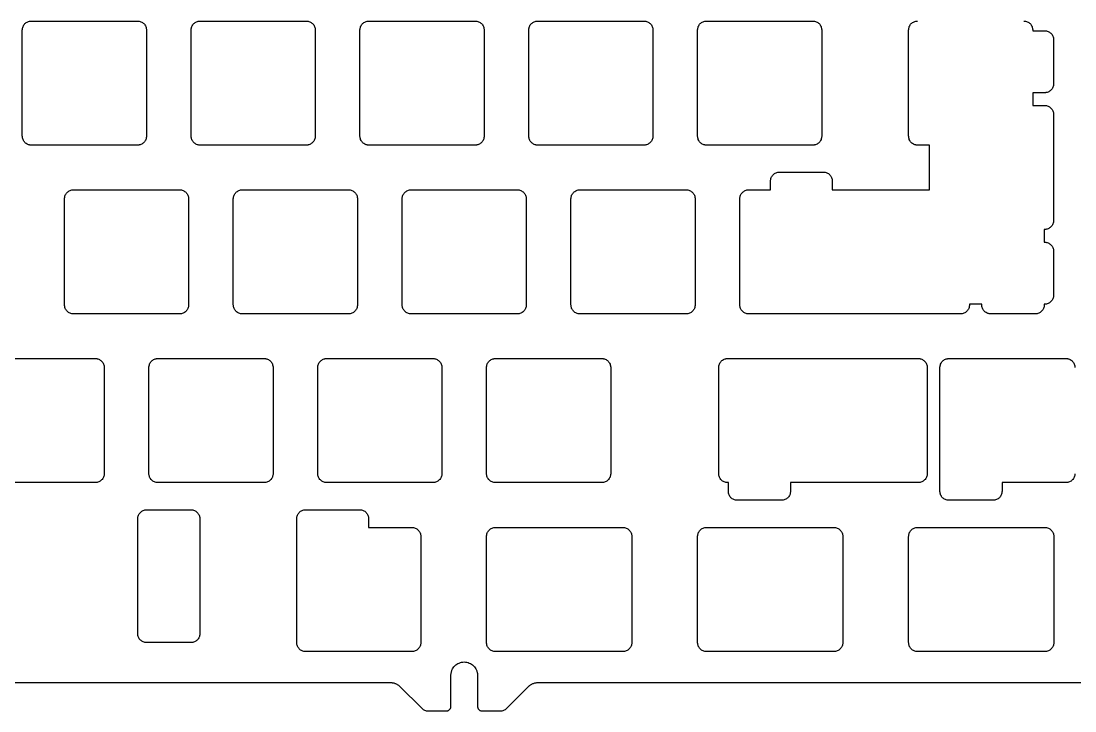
# Model space of a CAD drawing. Header units: millimetres. Extents: x 71 to 420, y 37 to 165.
# Drawn here: x 236 to 355, y 36.9 to 114.8 of the extents above; entities that cross this region are included whole.
import ezdxf

# ---------------------------------------------------------------- set-up
doc = ezdxf.new("R2010")
doc.units = ezdxf.units.MM

msp = doc.modelspace()

# ---------------------------------------------------------------- linework, layer by layer
at = {"color": 7, "linetype": 'Continuous', "lineweight": 25}
for p, q in [((237.18, 114.8), (249.18, 114.8)), ((256.23, 114.8), (268.23, 114.8)), ((275.28, 114.8), (287.28, 114.8)), ((294.33, 114.8), (306.33, 114.8)), ((313.38, 114.8), (325.38, 114.8)), ((236.18, 101.8), (236.18, 113.8)), ((250.18, 113.8), (250.18, 101.8)), ((255.23, 101.8), (255.23, 113.8)), ((269.23, 113.8), (269.23, 101.8)), ((274.28, 101.8), (274.28, 113.8)), ((288.28, 113.8), (288.28, 101.8)), ((293.33, 101.8), (293.33, 113.8)), ((307.33, 113.8), (307.33, 101.8)), ((312.38, 101.8), (312.38, 113.8)), ((326.38, 113.8), (326.38, 101.8)), ((336.19, 101.8), (336.19, 113.8)), ((350.19, 113.8), (350.19, 113.71)), ((350.19, 113.71), (351.54, 113.71)), ((352.54, 112.71), (352.54, 107.71)), ((350.19, 106.71), (350.19, 105.27)), ((351.54, 106.71), (350.19, 106.71)), ((350.19, 105.27), (351.54, 105.27)), ((352.54, 104.27), (352.54, 92.27)), ((249.18, 100.8), (237.18, 100.8)), ((268.23, 100.8), (256.23, 100.8)), ((287.28, 100.8), (275.28, 100.8)), ((306.33, 100.8), (294.33, 100.8)), ((325.38, 100.8), (313.38, 100.8)), ((338.54, 100.8), (337.19, 100.8)), ((338.54, 95.75), (338.54, 100.8)), ((321.61, 97.75), (324.11, 97.75)), ((324.11, 97.75), (326.58, 97.75)), ((320.61, 95.75), (320.61, 96.75)), ((327.58, 96.75), (327.58, 95.75)), ((241.94, 95.75), (253.94, 95.75)), ((260.99, 95.75), (272.99, 95.75)), ((280.04, 95.75), (292.04, 95.75)), ((299.09, 95.75), (311.09, 95.75)), ((318.14, 95.75), (320.61, 95.75)), ((327.58, 95.75), (338.54, 95.75)), ((240.94, 82.75), (240.94, 94.75)), ((254.94, 94.75), (254.94, 82.75)), ((259.99, 82.75), (259.99, 94.75)), ((273.99, 94.75), (273.99, 82.75)), ((279.04, 82.75), (279.04, 94.75)), ((293.04, 94.75), (293.04, 82.75)), ((298.09, 82.75), (298.09, 94.75)), ((312.09, 94.75), (312.09, 82.75)), ((317.14, 82.75), (317.14, 94.75)), ((351.49, 91.27), (351.49, 89.83)), ((351.54, 91.27), (351.49, 91.27)), ((351.49, 89.83), (351.54, 89.83)), ((352.54, 88.84), (352.54, 83.83)), ((343.05, 82.83), (343.05, 82.75)), ((344.45, 82.83), (343.05, 82.83)), ((344.45, 82.75), (344.45, 82.83)), ((351.49, 82.83), (351.49, 82.75)), ((351.54, 82.83), (351.49, 82.83)), ((253.94, 81.75), (241.94, 81.75)), ((272.99, 81.75), (260.99, 81.75)), ((292.04, 81.75), (280.04, 81.75)), ((311.09, 81.75), (299.09, 81.75)), ((342.05, 81.75), (318.14, 81.75)), ((350.49, 81.75), (345.41, 81.75)), ((232.42, 76.7), (244.42, 76.7)), ((251.47, 76.7), (263.47, 76.7)), ((270.52, 76.7), (282.52, 76.7)), ((289.57, 76.7), (301.57, 76.7)), ((315.76, 76.7), (337.29, 76.7)), ((340.72, 76.7), (341.95, 76.7)), ((341.96, 76.7), (353.96, 76.7)), ((245.42, 75.7), (245.42, 63.7)), ((250.47, 63.7), (250.47, 75.7)), ((264.47, 75.7), (264.47, 63.7)), ((269.52, 63.7), (269.52, 75.7)), ((283.52, 75.7), (283.52, 63.7)), ((288.57, 63.7), (288.57, 75.7)), ((302.57, 75.7), (302.57, 63.7)), ((314.76, 63.7), (314.76, 75.7)), ((338.29, 75.7), (338.29, 63.7)), ((339.73, 62.7), (339.73, 75.7)), ((244.42, 62.7), (232.42, 62.7)), ((263.47, 62.7), (251.47, 62.7)), ((282.52, 62.7), (270.52, 62.7)), ((301.57, 62.7), (289.57, 62.7)), ((315.85, 62.7), (315.76, 62.7)), ((315.85, 61.7), (315.85, 62.7)), ((322.85, 62.7), (322.85, 61.7)), ((337.29, 62.7), (322.85, 62.7)), ((339.73, 61.7), (339.73, 62.69)), ((346.73, 62.7), (346.73, 61.7)), ((353.96, 62.7), (346.73, 62.7)), ((321.85, 60.7), (316.85, 60.7)), ((345.73, 60.7), (340.73, 60.7)), ((250.21, 59.63), (255.21, 59.63)), ((268.14, 59.63), (274.26, 59.63)), ((249.21, 45.63), (249.21, 58.63)), ((256.21, 58.63), (256.21, 45.63)), ((267.14, 44.63), (267.14, 58.63)), ((275.26, 58.63), (275.26, 57.63)), ((275.26, 57.63), (280.14, 57.63)), ((289.57, 57.63), (303.95, 57.63)), ((313.38, 57.63), (327.76, 57.63)), ((337.19, 57.63), (351.58, 57.63)), ((281.14, 56.63), (281.14, 44.63)), ((288.57, 44.63), (288.57, 56.63)), ((304.95, 56.63), (304.95, 44.63)), ((312.38, 44.63), (312.38, 56.63)), ((328.76, 56.63), (328.76, 44.63)), ((336.19, 44.63), (336.19, 56.63)), ((352.58, 56.63), (352.58, 44.63)), ((255.21, 44.63), (250.21, 44.63)), ((280.14, 43.63), (268.14, 43.63)), ((303.95, 43.63), (289.57, 43.63)), ((327.76, 43.63), (313.38, 43.63)), ((351.58, 43.63), (337.19, 43.63)), ((284.54, 37.42), (284.54, 40.95)), ((287.54, 40.95), (287.54, 37.42)), ((127.68, 40.12), (277.72, 40.12)), ((278.78, 39.68), (281.25, 37.22)), ((290.84, 37.22), (293.31, 39.68)), ((294.37, 40.12), (372.97, 40.12)), ((281.96, 36.92), (284.04, 36.92)), ((288.04, 36.92), (290.13, 36.92))]:
    msp.add_line(p, q, dxfattribs=at)
for points, knots in [([(236.18, 113.8), (236.18, 113.83), (236.19, 113.9), (236.21, 114.03), (236.25, 114.18), (236.35, 114.36), (236.47, 114.51), (236.62, 114.63), (236.8, 114.73), (236.95, 114.78), (237.08, 114.8), (237.15, 114.8), (237.18, 114.8)], [0, 0, 0, 0, 0.062557, 0.125114, 0.250076, 0.375038, 0.5, 0.624962, 0.749924, 0.874886, 0.937443, 1, 1, 1, 1]), ([(249.18, 114.8), (249.22, 114.8), (249.28, 114.8), (249.41, 114.78), (249.57, 114.73), (249.74, 114.63), (249.89, 114.51), (250.02, 114.36), (250.11, 114.18), (250.16, 114.03), (250.18, 113.9), (250.18, 113.83), (250.18, 113.8)], [0, 0, 0, 0, 0.062557, 0.125114, 0.250076, 0.375038, 0.5, 0.624962, 0.749924, 0.874886, 0.937443, 1, 1, 1, 1]), ([(255.23, 113.8), (255.23, 113.83), (255.24, 113.9), (255.26, 114.03), (255.3, 114.18), (255.4, 114.36), (255.52, 114.51), (255.67, 114.63), (255.85, 114.73), (256, 114.78), (256.13, 114.8), (256.2, 114.8), (256.23, 114.8)], [0, 0, 0, 0, 0.062557, 0.125114, 0.250076, 0.375038, 0.5, 0.624962, 0.749924, 0.874886, 0.937443, 1, 1, 1, 1]), ([(268.23, 114.8), (268.27, 114.8), (268.33, 114.8), (268.46, 114.78), (268.62, 114.73), (268.79, 114.63), (268.94, 114.51), (269.07, 114.36), (269.16, 114.18), (269.21, 114.03), (269.23, 113.9), (269.23, 113.83), (269.23, 113.8)], [0, 0, 0, 0, 0.062557, 0.125114, 0.250076, 0.375038, 0.5, 0.624962, 0.749924, 0.874886, 0.937443, 1, 1, 1, 1]), ([(274.28, 113.8), (274.28, 113.83), (274.29, 113.9), (274.31, 114.03), (274.35, 114.18), (274.45, 114.36), (274.57, 114.51), (274.72, 114.63), (274.9, 114.73), (275.05, 114.78), (275.18, 114.8), (275.25, 114.8), (275.28, 114.8)], [0, 0, 0, 0, 0.062557, 0.125114, 0.250076, 0.375038, 0.5, 0.624962, 0.749924, 0.874886, 0.937443, 1, 1, 1, 1]), ([(287.28, 114.8), (287.32, 114.8), (287.38, 114.8), (287.51, 114.78), (287.67, 114.73), (287.84, 114.63), (287.99, 114.51), (288.12, 114.36), (288.21, 114.18), (288.26, 114.03), (288.28, 113.9), (288.28, 113.83), (288.28, 113.8)], [0, 0, 0, 0, 0.062557, 0.125114, 0.250076, 0.375038, 0.5, 0.624962, 0.749924, 0.874886, 0.937443, 1, 1, 1, 1]), ([(293.33, 113.8), (293.33, 113.83), (293.34, 113.9), (293.36, 114.03), (293.4, 114.18), (293.5, 114.36), (293.62, 114.51), (293.77, 114.63), (293.95, 114.73), (294.1, 114.78), (294.23, 114.8), (294.3, 114.8), (294.33, 114.8)], [0, 0, 0, 0, 0.062557, 0.125114, 0.250076, 0.375038, 0.5, 0.624962, 0.749924, 0.874886, 0.937443, 1, 1, 1, 1]), ([(306.33, 114.8), (306.37, 114.8), (306.43, 114.8), (306.56, 114.78), (306.72, 114.73), (306.89, 114.63), (307.04, 114.51), (307.17, 114.36), (307.26, 114.18), (307.31, 114.03), (307.33, 113.9), (307.33, 113.83), (307.33, 113.8)], [0, 0, 0, 0, 0.0625567, 0.1251135, 0.2500756, 0.3750377, 0.5, 0.6249621, 0.7499243, 0.8748864, 0.9374432, 1, 1, 1, 1]), ([(312.38, 113.8), (312.38, 113.83), (312.39, 113.9), (312.41, 114.03), (312.45, 114.18), (312.55, 114.36), (312.67, 114.51), (312.82, 114.63), (313, 114.73), (313.15, 114.78), (313.28, 114.8), (313.35, 114.8), (313.38, 114.8)], [0, 0, 0, 0, 0.062557, 0.125114, 0.250076, 0.375038, 0.5, 0.624962, 0.749924, 0.874886, 0.937443, 1, 1, 1, 1]), ([(325.38, 114.8), (325.42, 114.8), (325.48, 114.8), (325.61, 114.78), (325.77, 114.73), (325.94, 114.63), (326.09, 114.51), (326.22, 114.36), (326.31, 114.18), (326.36, 114.03), (326.38, 113.9), (326.38, 113.83), (326.38, 113.8)], [0, 0, 0, 0, 0.062557, 0.125114, 0.250076, 0.375038, 0.5, 0.624962, 0.749924, 0.874886, 0.937443, 1, 1, 1, 1]), ([(336.19, 113.8), (336.2, 113.83), (336.2, 113.9), (336.22, 114.03), (336.26, 114.18), (336.36, 114.36), (336.48, 114.51), (336.64, 114.63), (336.81, 114.73), (336.97, 114.78), (337.1, 114.8), (337.16, 114.8), (337.19, 114.8)], [0, 0, 0, 0, 0.062557, 0.125114, 0.250076, 0.375038, 0.5, 0.624962, 0.749924, 0.874886, 0.937443, 1, 1, 1, 1]), ([(349.19, 114.8), (349.23, 114.8), (349.29, 114.8), (349.42, 114.78), (349.58, 114.73), (349.75, 114.63), (349.91, 114.51), (350.03, 114.36), (350.12, 114.18), (350.17, 114.03), (350.19, 113.9), (350.19, 113.83), (350.19, 113.8)], [0, 0, 0, 0, 0.062557, 0.125114, 0.250076, 0.375038, 0.5, 0.624962, 0.749924, 0.874886, 0.937443, 1, 1, 1, 1]), ([(351.54, 113.71), (351.58, 113.71), (351.64, 113.71), (351.77, 113.69), (351.93, 113.64), (352.1, 113.55), (352.26, 113.42), (352.38, 113.27), (352.47, 113.1), (352.52, 112.94), (352.54, 112.81), (352.54, 112.74), (352.54, 112.71)], [0, 0, 0, 0, 0.062557, 0.125114, 0.250076, 0.375038, 0.5, 0.624962, 0.749924, 0.874886, 0.937443, 1, 1, 1, 1]), ([(352.54, 107.71), (352.54, 107.67), (352.54, 107.61), (352.52, 107.48), (352.47, 107.32), (352.38, 107.15), (352.25, 107), (352.1, 106.87), (351.93, 106.78), (351.77, 106.73), (351.64, 106.71), (351.58, 106.71), (351.54, 106.71)], [0, 0, 0, 0, 0.0625564, 0.1251128, 0.2500752, 0.3750376, 0.5, 0.6249624, 0.7499249, 0.8748872, 0.9374436, 1, 1, 1, 1]), ([(351.54, 105.27), (351.58, 105.27), (351.64, 105.27), (351.77, 105.25), (351.93, 105.2), (352.1, 105.11), (352.26, 104.98), (352.38, 104.83), (352.47, 104.66), (352.52, 104.5), (352.54, 104.37), (352.54, 104.31), (352.54, 104.27)], [0, 0, 0, 0, 0.062557, 0.125114, 0.250076, 0.375038, 0.5, 0.624962, 0.749924, 0.874886, 0.937443, 1, 1, 1, 1]), ([(237.18, 100.8), (237.15, 100.8), (237.08, 100.8), (236.95, 100.82), (236.8, 100.87), (236.62, 100.96), (236.47, 101.09), (236.35, 101.24), (236.25, 101.41), (236.21, 101.57), (236.19, 101.7), (236.18, 101.77), (236.18, 101.8)], [0, 0, 0, 0, 0.062557, 0.125114, 0.250076, 0.375038, 0.5, 0.624962, 0.749924, 0.874886, 0.937443, 1, 1, 1, 1]), ([(250.18, 101.8), (250.18, 101.77), (250.18, 101.7), (250.16, 101.57), (250.11, 101.41), (250.02, 101.24), (249.89, 101.09), (249.74, 100.96), (249.57, 100.87), (249.41, 100.82), (249.28, 100.8), (249.22, 100.8), (249.18, 100.8)], [0, 0, 0, 0, 0.0625568, 0.1251136, 0.2500756, 0.3750378, 0.5, 0.6249621, 0.7499242, 0.8748865, 0.9374432, 1, 1, 1, 1]), ([(256.23, 100.8), (256.2, 100.8), (256.13, 100.8), (256, 100.82), (255.85, 100.87), (255.67, 100.96), (255.52, 101.09), (255.4, 101.24), (255.3, 101.41), (255.26, 101.57), (255.24, 101.7), (255.23, 101.77), (255.23, 101.8)], [0, 0, 0, 0, 0.062557, 0.125114, 0.250076, 0.375038, 0.5, 0.624962, 0.749924, 0.874886, 0.937443, 1, 1, 1, 1]), ([(269.23, 101.8), (269.23, 101.77), (269.23, 101.7), (269.21, 101.57), (269.16, 101.41), (269.07, 101.24), (268.94, 101.09), (268.79, 100.96), (268.62, 100.87), (268.46, 100.82), (268.33, 100.8), (268.27, 100.8), (268.23, 100.8)], [0, 0, 0, 0, 0.062557, 0.125114, 0.250076, 0.375038, 0.5, 0.624962, 0.749924, 0.874886, 0.937443, 1, 1, 1, 1]), ([(275.28, 100.8), (275.25, 100.8), (275.18, 100.8), (275.05, 100.82), (274.9, 100.87), (274.72, 100.96), (274.57, 101.09), (274.45, 101.24), (274.35, 101.41), (274.31, 101.57), (274.29, 101.7), (274.28, 101.77), (274.28, 101.8)], [0, 0, 0, 0, 0.062557, 0.125114, 0.250076, 0.375038, 0.5, 0.624962, 0.749924, 0.874886, 0.937443, 1, 1, 1, 1]), ([(288.28, 101.8), (288.28, 101.77), (288.28, 101.7), (288.26, 101.57), (288.21, 101.41), (288.12, 101.24), (287.99, 101.09), (287.84, 100.96), (287.67, 100.87), (287.51, 100.82), (287.38, 100.8), (287.32, 100.8), (287.28, 100.8)], [0, 0, 0, 0, 0.062557, 0.125114, 0.250076, 0.375038, 0.5, 0.624962, 0.749924, 0.874886, 0.937443, 1, 1, 1, 1]), ([(294.33, 100.8), (294.3, 100.8), (294.23, 100.8), (294.1, 100.82), (293.95, 100.87), (293.77, 100.96), (293.62, 101.09), (293.5, 101.24), (293.4, 101.41), (293.36, 101.57), (293.34, 101.7), (293.33, 101.77), (293.33, 101.8)], [0, 0, 0, 0, 0.062557, 0.125114, 0.250076, 0.375038, 0.5, 0.624962, 0.749924, 0.874886, 0.937443, 1, 1, 1, 1]), ([(307.33, 101.8), (307.33, 101.77), (307.33, 101.7), (307.31, 101.57), (307.26, 101.41), (307.17, 101.24), (307.04, 101.09), (306.89, 100.96), (306.72, 100.87), (306.56, 100.82), (306.43, 100.8), (306.37, 100.8), (306.33, 100.8)], [0, 0, 0, 0, 0.062557, 0.125114, 0.250076, 0.375038, 0.5, 0.624962, 0.749924, 0.874886, 0.937443, 1, 1, 1, 1]), ([(313.38, 100.8), (313.35, 100.8), (313.28, 100.8), (313.15, 100.82), (313, 100.87), (312.82, 100.96), (312.67, 101.09), (312.55, 101.24), (312.45, 101.41), (312.41, 101.57), (312.39, 101.7), (312.38, 101.77), (312.38, 101.8)], [0, 0, 0, 0, 0.062557, 0.125114, 0.250076, 0.375038, 0.5, 0.624962, 0.749924, 0.874886, 0.937443, 1, 1, 1, 1]), ([(326.38, 101.8), (326.38, 101.77), (326.38, 101.7), (326.36, 101.57), (326.31, 101.41), (326.22, 101.24), (326.09, 101.09), (325.94, 100.96), (325.77, 100.87), (325.61, 100.82), (325.48, 100.8), (325.42, 100.8), (325.38, 100.8)], [0, 0, 0, 0, 0.062557, 0.125114, 0.250076, 0.375038, 0.5, 0.624962, 0.749924, 0.874886, 0.937443, 1, 1, 1, 1]), ([(337.19, 100.8), (337.16, 100.8), (337.1, 100.8), (336.97, 100.82), (336.81, 100.87), (336.64, 100.96), (336.48, 101.09), (336.36, 101.24), (336.26, 101.41), (336.22, 101.57), (336.2, 101.7), (336.2, 101.77), (336.19, 101.8)], [0, 0, 0, 0, 0.062557, 0.125114, 0.250076, 0.375038, 0.5, 0.624962, 0.749924, 0.874886, 0.937443, 1, 1, 1, 1]), ([(320.61, 96.75), (320.61, 96.78), (320.62, 96.85), (320.64, 96.98), (320.68, 97.13), (320.78, 97.31), (320.9, 97.46), (321.05, 97.58), (321.23, 97.68), (321.39, 97.73), (321.51, 97.75), (321.58, 97.75), (321.61, 97.75)], [0, 0, 0, 0, 0.062557, 0.125114, 0.250076, 0.375038, 0.5, 0.624962, 0.749924, 0.874886, 0.937443, 1, 1, 1, 1]), ([(326.58, 97.75), (326.61, 97.75), (326.68, 97.74), (326.81, 97.72), (326.96, 97.68), (327.14, 97.58), (327.29, 97.46), (327.41, 97.31), (327.51, 97.13), (327.55, 96.97), (327.57, 96.85), (327.58, 96.78), (327.58, 96.75)], [0, 0, 0, 0, 0.062557, 0.125114, 0.250076, 0.375038, 0.5, 0.624962, 0.749924, 0.874886, 0.937443, 1, 1, 1, 1]), ([(240.94, 94.75), (240.95, 94.78), (240.95, 94.85), (240.97, 94.98), (241.01, 95.13), (241.11, 95.31), (241.23, 95.46), (241.39, 95.58), (241.56, 95.68), (241.72, 95.73), (241.85, 95.75), (241.91, 95.75), (241.94, 95.75)], [0, 0, 0, 0, 0.062557, 0.125114, 0.250076, 0.375038, 0.5, 0.624962, 0.749924, 0.874886, 0.937443, 1, 1, 1, 1]), ([(253.94, 95.75), (253.98, 95.75), (254.04, 95.75), (254.17, 95.73), (254.33, 95.68), (254.5, 95.58), (254.66, 95.46), (254.78, 95.31), (254.87, 95.13), (254.92, 94.98), (254.94, 94.85), (254.94, 94.78), (254.94, 94.75)], [0, 0, 0, 0, 0.062557, 0.125114, 0.250076, 0.375038, 0.5, 0.624962, 0.749924, 0.874886, 0.937443, 1, 1, 1, 1]), ([(259.99, 94.75), (260, 94.78), (260, 94.85), (260.02, 94.98), (260.06, 95.13), (260.16, 95.31), (260.28, 95.46), (260.44, 95.58), (260.61, 95.68), (260.77, 95.73), (260.9, 95.75), (260.96, 95.75), (260.99, 95.75)], [0, 0, 0, 0, 0.062557, 0.125114, 0.250076, 0.375038, 0.5, 0.624962, 0.749924, 0.874886, 0.937443, 1, 1, 1, 1]), ([(272.99, 95.75), (273.03, 95.75), (273.09, 95.75), (273.22, 95.73), (273.38, 95.68), (273.55, 95.58), (273.71, 95.46), (273.83, 95.31), (273.92, 95.13), (273.97, 94.98), (273.99, 94.85), (273.99, 94.78), (273.99, 94.75)], [0, 0, 0, 0, 0.0625569, 0.1251137, 0.2500758, 0.3750379, 0.5000001, 0.6249622, 0.7499243, 0.8748864, 0.9374432, 1, 1, 1, 1]), ([(279.04, 94.75), (279.05, 94.78), (279.05, 94.85), (279.07, 94.98), (279.11, 95.13), (279.21, 95.31), (279.33, 95.46), (279.49, 95.58), (279.66, 95.68), (279.82, 95.73), (279.95, 95.75), (280.01, 95.75), (280.04, 95.75)], [0, 0, 0, 0, 0.062557, 0.125114, 0.250076, 0.375038, 0.5, 0.624962, 0.749924, 0.874886, 0.937443, 1, 1, 1, 1]), ([(292.04, 95.75), (292.08, 95.75), (292.14, 95.75), (292.27, 95.73), (292.43, 95.68), (292.6, 95.58), (292.76, 95.46), (292.88, 95.31), (292.97, 95.13), (293.02, 94.98), (293.04, 94.85), (293.04, 94.78), (293.04, 94.75)], [0, 0, 0, 0, 0.062557, 0.125114, 0.250076, 0.375038, 0.5, 0.624962, 0.749924, 0.874886, 0.937443, 1, 1, 1, 1]), ([(298.09, 94.75), (298.1, 94.78), (298.1, 94.85), (298.12, 94.98), (298.16, 95.13), (298.26, 95.31), (298.38, 95.46), (298.54, 95.58), (298.71, 95.68), (298.87, 95.73), (299, 95.75), (299.06, 95.75), (299.09, 95.75)], [0, 0, 0, 0, 0.062557, 0.125114, 0.250076, 0.375038, 0.5, 0.624962, 0.749924, 0.874886, 0.937443, 1, 1, 1, 1]), ([(311.09, 95.75), (311.13, 95.75), (311.19, 95.75), (311.32, 95.73), (311.48, 95.68), (311.65, 95.58), (311.81, 95.46), (311.93, 95.31), (312.02, 95.13), (312.07, 94.98), (312.09, 94.85), (312.09, 94.78), (312.09, 94.75)], [0, 0, 0, 0, 0.062557, 0.125114, 0.250076, 0.375038, 0.5, 0.624962, 0.749924, 0.874886, 0.937443, 1, 1, 1, 1]), ([(317.14, 94.75), (317.15, 94.78), (317.15, 94.85), (317.17, 94.98), (317.21, 95.13), (317.31, 95.31), (317.43, 95.46), (317.59, 95.58), (317.76, 95.68), (317.92, 95.73), (318.05, 95.75), (318.11, 95.75), (318.14, 95.75)], [0, 0, 0, 0, 0.062557, 0.125114, 0.250076, 0.375038, 0.5, 0.624962, 0.749924, 0.874886, 0.937443, 1, 1, 1, 1]), ([(352.54, 92.27), (352.54, 92.24), (352.54, 92.17), (352.52, 92.05), (352.47, 91.89), (352.38, 91.71), (352.26, 91.56), (352.1, 91.44), (351.93, 91.34), (351.77, 91.3), (351.64, 91.28), (351.58, 91.27), (351.54, 91.27)], [0, 0, 0, 0, 0.0625568, 0.1251136, 0.2500758, 0.3750379, 0.5, 0.6249623, 0.7499244, 0.8748864, 0.9374433, 1, 1, 1, 1]), ([(351.54, 89.83), (351.58, 89.83), (351.64, 89.83), (351.77, 89.81), (351.93, 89.77), (352.1, 89.67), (352.25, 89.55), (352.38, 89.4), (352.47, 89.22), (352.52, 89.07), (352.54, 88.94), (352.54, 88.87), (352.54, 88.84)], [0, 0, 0, 0, 0.062556, 0.125113, 0.250075, 0.375038, 0.5, 0.624962, 0.749925, 0.874887, 0.937444, 1, 1, 1, 1]), ([(352.54, 83.83), (352.54, 83.8), (352.54, 83.74), (352.52, 83.61), (352.47, 83.45), (352.38, 83.28), (352.26, 83.12), (352.1, 83), (351.93, 82.91), (351.77, 82.86), (351.64, 82.84), (351.58, 82.84), (351.54, 82.83)], [0, 0, 0, 0, 0.0625568, 0.1251136, 0.2500758, 0.3750379, 0.5, 0.6249623, 0.7499244, 0.8748865, 0.9374433, 1, 1, 1, 1]), ([(241.94, 81.75), (241.91, 81.75), (241.85, 81.75), (241.72, 81.77), (241.56, 81.82), (241.39, 81.91), (241.23, 82.04), (241.11, 82.19), (241.01, 82.36), (240.97, 82.52), (240.95, 82.65), (240.95, 82.72), (240.94, 82.75)], [0, 0, 0, 0, 0.062557, 0.125114, 0.250076, 0.375038, 0.5, 0.624962, 0.749924, 0.874886, 0.937443, 1, 1, 1, 1]), ([(254.94, 82.75), (254.94, 82.72), (254.94, 82.65), (254.92, 82.52), (254.87, 82.36), (254.78, 82.19), (254.66, 82.04), (254.5, 81.91), (254.33, 81.82), (254.17, 81.77), (254.04, 81.75), (253.98, 81.75), (253.94, 81.75)], [0, 0, 0, 0, 0.062557, 0.125114, 0.250076, 0.375038, 0.5, 0.624962, 0.749924, 0.874886, 0.937443, 1, 1, 1, 1]), ([(260.99, 81.75), (260.96, 81.75), (260.9, 81.75), (260.77, 81.77), (260.61, 81.82), (260.44, 81.91), (260.28, 82.04), (260.16, 82.19), (260.06, 82.36), (260.02, 82.52), (260, 82.65), (260, 82.72), (259.99, 82.75)], [0, 0, 0, 0, 0.062557, 0.125114, 0.250076, 0.375038, 0.5, 0.624962, 0.749924, 0.874886, 0.937443, 1, 1, 1, 1]), ([(273.99, 82.75), (273.99, 82.72), (273.99, 82.65), (273.97, 82.52), (273.92, 82.36), (273.83, 82.19), (273.71, 82.04), (273.55, 81.91), (273.38, 81.82), (273.22, 81.77), (273.09, 81.75), (273.03, 81.75), (272.99, 81.75)], [0, 0, 0, 0, 0.062557, 0.125113, 0.250076, 0.375038, 0.5, 0.624962, 0.749924, 0.874886, 0.937443, 1, 1, 1, 1]), ([(280.04, 81.75), (280.01, 81.75), (279.95, 81.75), (279.82, 81.77), (279.66, 81.82), (279.49, 81.91), (279.33, 82.04), (279.21, 82.19), (279.11, 82.36), (279.07, 82.52), (279.05, 82.65), (279.05, 82.72), (279.04, 82.75)], [0, 0, 0, 0, 0.062557, 0.125114, 0.250076, 0.375038, 0.5, 0.624962, 0.749924, 0.874886, 0.937443, 1, 1, 1, 1]), ([(293.04, 82.75), (293.04, 82.72), (293.04, 82.65), (293.02, 82.52), (292.97, 82.36), (292.88, 82.19), (292.76, 82.04), (292.6, 81.91), (292.43, 81.82), (292.27, 81.77), (292.14, 81.75), (292.08, 81.75), (292.04, 81.75)], [0, 0, 0, 0, 0.062557, 0.125114, 0.250076, 0.375038, 0.5, 0.624962, 0.749924, 0.874886, 0.937443, 1, 1, 1, 1]), ([(299.09, 81.75), (299.06, 81.75), (299, 81.75), (298.87, 81.77), (298.71, 81.82), (298.54, 81.91), (298.38, 82.04), (298.26, 82.19), (298.16, 82.36), (298.12, 82.52), (298.1, 82.65), (298.1, 82.72), (298.09, 82.75)], [0, 0, 0, 0, 0.0625569, 0.1251137, 0.2500758, 0.3750379, 0.5000001, 0.6249622, 0.7499243, 0.8748865, 0.9374433, 1, 1, 1, 1]), ([(312.09, 82.75), (312.09, 82.72), (312.09, 82.65), (312.07, 82.52), (312.02, 82.36), (311.93, 82.19), (311.81, 82.04), (311.65, 81.91), (311.48, 81.82), (311.32, 81.77), (311.19, 81.75), (311.13, 81.75), (311.09, 81.75)], [0, 0, 0, 0, 0.062557, 0.125114, 0.250076, 0.375038, 0.5, 0.624962, 0.749924, 0.874886, 0.937443, 1, 1, 1, 1]), ([(318.14, 81.75), (318.11, 81.75), (318.05, 81.75), (317.92, 81.77), (317.76, 81.82), (317.59, 81.91), (317.43, 82.04), (317.31, 82.19), (317.21, 82.36), (317.17, 82.52), (317.15, 82.65), (317.15, 82.72), (317.14, 82.75)], [0, 0, 0, 0, 0.062557, 0.125114, 0.250076, 0.375038, 0.5, 0.624962, 0.749924, 0.874887, 0.937443, 1, 1, 1, 1]), ([(343.05, 82.75), (343.05, 82.72), (343.05, 82.65), (343.03, 82.52), (342.98, 82.36), (342.89, 82.19), (342.76, 82.04), (342.61, 81.91), (342.44, 81.82), (342.28, 81.77), (342.15, 81.75), (342.08, 81.75), (342.05, 81.75)], [0, 0, 0, 0, 0.062557, 0.125114, 0.250076, 0.375038, 0.5, 0.624962, 0.749924, 0.874886, 0.937443, 1, 1, 1, 1]), ([(345.41, 81.75), (345.38, 81.75), (345.31, 81.75), (345.19, 81.78), (345.04, 81.83), (344.87, 81.93), (344.73, 82.05), (344.61, 82.2), (344.52, 82.37), (344.47, 82.53), (344.46, 82.65), (344.45, 82.72), (344.45, 82.75)], [0, 0, 0, 0, 0.0625536, 0.1251073, 0.2500714, 0.3750358, 0.4999999, 0.6249642, 0.7499284, 0.8748927, 0.9374464, 1, 1, 1, 1]), ([(351.49, 82.75), (351.49, 82.72), (351.49, 82.65), (351.47, 82.52), (351.42, 82.36), (351.33, 82.19), (351.2, 82.04), (351.05, 81.91), (350.87, 81.82), (350.72, 81.77), (350.59, 81.75), (350.52, 81.75), (350.49, 81.75)], [0, 0, 0, 0, 0.062557, 0.125114, 0.250076, 0.375038, 0.5, 0.624962, 0.749924, 0.874886, 0.937443, 1, 1, 1, 1]), ([(244.42, 76.7), (244.45, 76.7), (244.52, 76.7), (244.65, 76.68), (244.81, 76.63), (244.98, 76.53), (245.13, 76.41), (245.26, 76.26), (245.35, 76.08), (245.4, 75.93), (245.42, 75.8), (245.42, 75.73), (245.42, 75.7)], [0, 0, 0, 0, 0.0625568, 0.1251135, 0.2500758, 0.3750379, 0.5, 0.6249622, 0.7499243, 0.8748864, 0.9374432, 1, 1, 1, 1]), ([(250.47, 75.7), (250.47, 75.73), (250.47, 75.8), (250.49, 75.93), (250.54, 76.08), (250.63, 76.26), (250.76, 76.41), (250.91, 76.53), (251.08, 76.63), (251.24, 76.68), (251.37, 76.7), (251.44, 76.7), (251.47, 76.7)], [0, 0, 0, 0, 0.062557, 0.125114, 0.250076, 0.375038, 0.5, 0.624962, 0.749924, 0.874886, 0.937443, 1, 1, 1, 1]), ([(263.47, 76.7), (263.5, 76.7), (263.57, 76.7), (263.7, 76.68), (263.86, 76.63), (264.03, 76.53), (264.18, 76.41), (264.31, 76.26), (264.4, 76.08), (264.45, 75.93), (264.47, 75.8), (264.47, 75.73), (264.47, 75.7)], [0, 0, 0, 0, 0.062557, 0.125114, 0.250076, 0.375038, 0.5, 0.624962, 0.749924, 0.874886, 0.937443, 1, 1, 1, 1]), ([(269.52, 75.7), (269.52, 75.73), (269.52, 75.8), (269.54, 75.93), (269.59, 76.08), (269.68, 76.26), (269.81, 76.41), (269.96, 76.53), (270.13, 76.63), (270.29, 76.68), (270.42, 76.7), (270.49, 76.7), (270.52, 76.7)], [0, 0, 0, 0, 0.062557, 0.125114, 0.250076, 0.375038, 0.5, 0.624962, 0.749924, 0.874886, 0.937443, 1, 1, 1, 1]), ([(282.52, 76.7), (282.55, 76.7), (282.62, 76.7), (282.75, 76.68), (282.91, 76.63), (283.08, 76.53), (283.23, 76.41), (283.36, 76.26), (283.45, 76.08), (283.5, 75.93), (283.52, 75.8), (283.52, 75.73), (283.52, 75.7)], [0, 0, 0, 0, 0.062557, 0.125114, 0.250076, 0.375038, 0.5, 0.624962, 0.749924, 0.874886, 0.937443, 1, 1, 1, 1]), ([(288.57, 75.7), (288.57, 75.73), (288.57, 75.8), (288.59, 75.93), (288.64, 76.08), (288.73, 76.26), (288.86, 76.41), (289.01, 76.53), (289.18, 76.63), (289.34, 76.68), (289.47, 76.7), (289.54, 76.7), (289.57, 76.7)], [0, 0, 0, 0, 0.062557, 0.125114, 0.250076, 0.375038, 0.5, 0.624962, 0.749924, 0.874886, 0.937443, 1, 1, 1, 1]), ([(301.57, 76.7), (301.6, 76.7), (301.67, 76.7), (301.8, 76.68), (301.96, 76.63), (302.13, 76.53), (302.28, 76.41), (302.41, 76.26), (302.5, 76.08), (302.55, 75.93), (302.57, 75.8), (302.57, 75.73), (302.57, 75.7)], [0, 0, 0, 0, 0.062557, 0.125114, 0.250076, 0.375038, 0.5, 0.624962, 0.749924, 0.874886, 0.937443, 1, 1, 1, 1]), ([(314.76, 75.7), (314.76, 75.73), (314.77, 75.8), (314.79, 75.93), (314.83, 76.08), (314.93, 76.26), (315.05, 76.41), (315.2, 76.53), (315.38, 76.63), (315.54, 76.68), (315.67, 76.7), (315.73, 76.7), (315.76, 76.7)], [0, 0, 0, 0, 0.062557, 0.125114, 0.250076, 0.375038, 0.5, 0.624962, 0.749924, 0.874886, 0.937443, 1, 1, 1, 1]), ([(337.29, 76.7), (337.32, 76.7), (337.39, 76.7), (337.52, 76.68), (337.67, 76.63), (337.85, 76.53), (338, 76.41), (338.13, 76.26), (338.22, 76.08), (338.27, 75.93), (338.29, 75.8), (338.29, 75.73), (338.29, 75.7)], [0, 0, 0, 0, 0.062557, 0.125114, 0.250076, 0.375038, 0.5, 0.624962, 0.749924, 0.874886, 0.937443, 1, 1, 1, 1]), ([(339.73, 75.7), (339.73, 75.73), (339.73, 75.8), (339.75, 75.92), (339.8, 76.08), (339.89, 76.26), (340.01, 76.41), (340.16, 76.53), (340.34, 76.63), (340.49, 76.67), (340.62, 76.69), (340.69, 76.7), (340.72, 76.7)], [0, 0, 0, 0, 0.062556, 0.125113, 0.250075, 0.375038, 0.5, 0.624962, 0.749925, 0.874887, 0.937444, 1, 1, 1, 1]), ([(353.96, 76.7), (353.99, 76.7), (354.06, 76.7), (354.19, 76.68), (354.34, 76.63), (354.52, 76.53), (354.67, 76.41), (354.79, 76.26), (354.89, 76.08), (354.93, 75.93), (354.95, 75.8), (354.96, 75.73), (354.96, 75.7)], [0, 0, 0, 0, 0.062557, 0.125114, 0.250076, 0.375038, 0.5, 0.624962, 0.749924, 0.874886, 0.937443, 1, 1, 1, 1]), ([(245.42, 63.7), (245.42, 63.67), (245.42, 63.6), (245.4, 63.47), (245.35, 63.31), (245.26, 63.14), (245.13, 62.99), (244.98, 62.86), (244.81, 62.77), (244.65, 62.72), (244.52, 62.7), (244.45, 62.7), (244.42, 62.7)], [0, 0, 0, 0, 0.0625568, 0.1251136, 0.2500757, 0.3750378, 0.5, 0.6249621, 0.7499242, 0.8748865, 0.9374432, 1, 1, 1, 1]), ([(251.47, 62.7), (251.44, 62.7), (251.37, 62.7), (251.24, 62.72), (251.08, 62.77), (250.91, 62.86), (250.76, 62.99), (250.63, 63.14), (250.54, 63.31), (250.49, 63.47), (250.47, 63.6), (250.47, 63.67), (250.47, 63.7)], [0, 0, 0, 0, 0.062557, 0.125114, 0.250076, 0.375038, 0.5, 0.624962, 0.749924, 0.874886, 0.937443, 1, 1, 1, 1]), ([(264.47, 63.7), (264.47, 63.67), (264.47, 63.6), (264.45, 63.47), (264.4, 63.31), (264.31, 63.14), (264.18, 62.99), (264.03, 62.86), (263.86, 62.77), (263.7, 62.72), (263.57, 62.7), (263.5, 62.7), (263.47, 62.7)], [0, 0, 0, 0, 0.062557, 0.125114, 0.250076, 0.375038, 0.5, 0.624962, 0.749924, 0.874886, 0.937443, 1, 1, 1, 1]), ([(270.52, 62.7), (270.49, 62.7), (270.42, 62.7), (270.29, 62.72), (270.13, 62.77), (269.96, 62.86), (269.81, 62.99), (269.68, 63.14), (269.59, 63.31), (269.54, 63.47), (269.52, 63.6), (269.52, 63.67), (269.52, 63.7)], [0, 0, 0, 0, 0.062557, 0.125114, 0.250076, 0.375038, 0.5, 0.624962, 0.749924, 0.874886, 0.937443, 1, 1, 1, 1]), ([(283.52, 63.7), (283.52, 63.67), (283.52, 63.6), (283.5, 63.47), (283.45, 63.31), (283.36, 63.14), (283.23, 62.99), (283.08, 62.86), (282.91, 62.77), (282.75, 62.72), (282.62, 62.7), (282.55, 62.7), (282.52, 62.7)], [0, 0, 0, 0, 0.0625568, 0.1251136, 0.2500758, 0.3750379, 0.4999999, 0.6249621, 0.7499242, 0.8748863, 0.9374431, 1, 1, 1, 1]), ([(289.57, 62.7), (289.54, 62.7), (289.47, 62.7), (289.34, 62.72), (289.18, 62.77), (289.01, 62.86), (288.86, 62.99), (288.73, 63.14), (288.64, 63.31), (288.59, 63.47), (288.57, 63.6), (288.57, 63.67), (288.57, 63.7)], [0, 0, 0, 0, 0.062557, 0.125114, 0.250076, 0.375038, 0.5, 0.624962, 0.749924, 0.874886, 0.937443, 1, 1, 1, 1]), ([(302.57, 63.7), (302.57, 63.67), (302.57, 63.6), (302.55, 63.47), (302.5, 63.31), (302.41, 63.14), (302.28, 62.99), (302.13, 62.86), (301.96, 62.77), (301.8, 62.72), (301.67, 62.7), (301.6, 62.7), (301.57, 62.7)], [0, 0, 0, 0, 0.062557, 0.125114, 0.250076, 0.375038, 0.5, 0.624962, 0.749924, 0.874886, 0.937443, 1, 1, 1, 1]), ([(315.76, 62.7), (315.73, 62.7), (315.67, 62.7), (315.54, 62.72), (315.38, 62.77), (315.2, 62.86), (315.05, 62.99), (314.93, 63.14), (314.83, 63.31), (314.79, 63.47), (314.77, 63.6), (314.76, 63.67), (314.76, 63.7)], [0, 0, 0, 0, 0.062557, 0.125114, 0.250076, 0.375038, 0.5, 0.624962, 0.749924, 0.874886, 0.937443, 1, 1, 1, 1]), ([(338.29, 63.7), (338.29, 63.67), (338.29, 63.6), (338.27, 63.47), (338.22, 63.31), (338.13, 63.14), (338, 62.99), (337.85, 62.86), (337.67, 62.77), (337.52, 62.72), (337.39, 62.7), (337.32, 62.7), (337.29, 62.7)], [0, 0, 0, 0, 0.062557, 0.125114, 0.250076, 0.375038, 0.5, 0.624962, 0.749924, 0.874887, 0.937443, 1, 1, 1, 1]), ([(354.96, 63.7), (354.96, 63.67), (354.95, 63.6), (354.93, 63.47), (354.89, 63.31), (354.79, 63.14), (354.67, 62.99), (354.52, 62.86), (354.34, 62.77), (354.19, 62.72), (354.06, 62.7), (353.99, 62.7), (353.96, 62.7)], [0, 0, 0, 0, 0.062557, 0.125114, 0.250076, 0.375038, 0.5, 0.624962, 0.749924, 0.874886, 0.937443, 1, 1, 1, 1]), ([(316.85, 60.7), (316.82, 60.7), (316.75, 60.7), (316.62, 60.72), (316.47, 60.77), (316.29, 60.86), (316.14, 60.99), (316.01, 61.14), (315.92, 61.31), (315.87, 61.47), (315.85, 61.6), (315.85, 61.67), (315.85, 61.7)], [0, 0, 0, 0, 0.062557, 0.125114, 0.250076, 0.375038, 0.5, 0.624962, 0.749924, 0.874886, 0.937443, 1, 1, 1, 1]), ([(322.85, 61.7), (322.85, 61.67), (322.85, 61.6), (322.83, 61.47), (322.78, 61.31), (322.69, 61.14), (322.56, 60.99), (322.41, 60.86), (322.24, 60.77), (322.08, 60.72), (321.95, 60.7), (321.88, 60.7), (321.85, 60.7)], [0, 0, 0, 0, 0.062557, 0.125114, 0.250076, 0.375038, 0.5, 0.624962, 0.749924, 0.874886, 0.937443, 1, 1, 1, 1]), ([(340.73, 60.7), (340.69, 60.7), (340.63, 60.7), (340.5, 60.72), (340.34, 60.77), (340.17, 60.86), (340.01, 60.99), (339.89, 61.14), (339.8, 61.31), (339.75, 61.47), (339.73, 61.6), (339.73, 61.67), (339.73, 61.7)], [0, 0, 0, 0, 0.062557, 0.125114, 0.250076, 0.375038, 0.5, 0.624962, 0.749924, 0.874886, 0.937443, 1, 1, 1, 1]), ([(346.73, 61.7), (346.73, 61.67), (346.72, 61.6), (346.7, 61.47), (346.66, 61.31), (346.56, 61.14), (346.44, 60.99), (346.29, 60.86), (346.11, 60.77), (345.95, 60.72), (345.82, 60.7), (345.76, 60.7), (345.73, 60.7)], [0, 0, 0, 0, 0.062557, 0.125114, 0.250076, 0.375038, 0.5, 0.624962, 0.749924, 0.874886, 0.937443, 1, 1, 1, 1]), ([(249.21, 58.63), (249.21, 58.67), (249.21, 58.73), (249.23, 58.86), (249.28, 59.02), (249.37, 59.19), (249.5, 59.34), (249.65, 59.47), (249.82, 59.56), (249.98, 59.61), (250.11, 59.63), (250.17, 59.63), (250.21, 59.63)], [0, 0, 0, 0, 0.062557, 0.125114, 0.250076, 0.375038, 0.5, 0.624962, 0.749924, 0.874886, 0.937443, 1, 1, 1, 1]), ([(255.21, 59.63), (255.24, 59.63), (255.31, 59.63), (255.44, 59.61), (255.59, 59.56), (255.77, 59.47), (255.92, 59.34), (256.04, 59.19), (256.14, 59.02), (256.18, 58.86), (256.2, 58.73), (256.21, 58.67), (256.21, 58.63)], [0, 0, 0, 0, 0.062557, 0.125114, 0.250076, 0.375038, 0.5, 0.624962, 0.749924, 0.874886, 0.937443, 1, 1, 1, 1]), ([(267.14, 58.63), (267.14, 58.66), (267.14, 58.73), (267.16, 58.86), (267.21, 59.01), (267.3, 59.19), (267.43, 59.34), (267.58, 59.47), (267.75, 59.56), (267.91, 59.61), (268.04, 59.63), (268.11, 59.63), (268.14, 59.63)], [0, 0, 0, 0, 0.062557, 0.125114, 0.250076, 0.375038, 0.5, 0.624962, 0.749924, 0.874886, 0.937443, 1, 1, 1, 1]), ([(274.26, 59.63), (274.29, 59.63), (274.36, 59.63), (274.49, 59.61), (274.64, 59.56), (274.82, 59.47), (274.97, 59.34), (275.09, 59.19), (275.19, 59.01), (275.23, 58.86), (275.25, 58.73), (275.26, 58.66), (275.26, 58.63)], [0, 0, 0, 0, 0.062557, 0.125114, 0.250076, 0.375038, 0.5, 0.624962, 0.749924, 0.874886, 0.937443, 1, 1, 1, 1]), ([(280.14, 57.63), (280.17, 57.63), (280.24, 57.63), (280.37, 57.61), (280.52, 57.56), (280.7, 57.47), (280.85, 57.34), (280.98, 57.19), (281.07, 57.01), (281.12, 56.86), (281.14, 56.73), (281.14, 56.66), (281.14, 56.63)], [0, 0, 0, 0, 0.062557, 0.125114, 0.250076, 0.375038, 0.5, 0.624962, 0.749924, 0.874886, 0.937443, 1, 1, 1, 1]), ([(288.57, 56.63), (288.57, 56.66), (288.57, 56.73), (288.59, 56.86), (288.64, 57.01), (288.73, 57.19), (288.86, 57.34), (289.01, 57.47), (289.18, 57.56), (289.34, 57.61), (289.47, 57.63), (289.54, 57.63), (289.57, 57.63)], [0, 0, 0, 0, 0.062557, 0.125114, 0.250076, 0.375038, 0.5, 0.624962, 0.749924, 0.874886, 0.937443, 1, 1, 1, 1]), ([(303.95, 57.63), (303.98, 57.63), (304.05, 57.63), (304.18, 57.61), (304.34, 57.56), (304.51, 57.47), (304.66, 57.34), (304.79, 57.19), (304.88, 57.01), (304.93, 56.86), (304.95, 56.73), (304.95, 56.66), (304.95, 56.63)], [0, 0, 0, 0, 0.062557, 0.125114, 0.250076, 0.375038, 0.5, 0.624962, 0.749924, 0.874886, 0.937443, 1, 1, 1, 1]), ([(312.38, 56.63), (312.38, 56.66), (312.39, 56.73), (312.41, 56.86), (312.45, 57.01), (312.55, 57.19), (312.67, 57.34), (312.82, 57.47), (313, 57.56), (313.15, 57.61), (313.28, 57.63), (313.35, 57.63), (313.38, 57.63)], [0, 0, 0, 0, 0.062557, 0.125114, 0.250076, 0.375038, 0.5, 0.624962, 0.749924, 0.874886, 0.937443, 1, 1, 1, 1]), ([(327.76, 57.63), (327.8, 57.63), (327.86, 57.63), (327.99, 57.61), (328.15, 57.56), (328.32, 57.47), (328.48, 57.34), (328.6, 57.19), (328.69, 57.01), (328.74, 56.86), (328.76, 56.73), (328.76, 56.66), (328.76, 56.63)], [0, 0, 0, 0, 0.062557, 0.125113, 0.250076, 0.375038, 0.5, 0.624962, 0.749924, 0.874886, 0.937443, 1, 1, 1, 1]), ([(336.19, 56.63), (336.2, 56.66), (336.2, 56.73), (336.22, 56.86), (336.26, 57.01), (336.36, 57.19), (336.48, 57.34), (336.64, 57.47), (336.81, 57.56), (336.97, 57.61), (337.1, 57.63), (337.16, 57.63), (337.19, 57.63)], [0, 0, 0, 0, 0.062557, 0.125114, 0.250076, 0.375038, 0.5, 0.624962, 0.749924, 0.874886, 0.937443, 1, 1, 1, 1]), ([(351.58, 57.63), (351.61, 57.63), (351.67, 57.63), (351.8, 57.61), (351.96, 57.56), (352.14, 57.47), (352.29, 57.34), (352.41, 57.19), (352.51, 57.01), (352.55, 56.86), (352.57, 56.73), (352.58, 56.66), (352.58, 56.63)], [0, 0, 0, 0, 0.062557, 0.125114, 0.250076, 0.375038, 0.5, 0.624962, 0.749924, 0.874886, 0.937443, 1, 1, 1, 1]), ([(250.21, 44.63), (250.17, 44.63), (250.11, 44.64), (249.98, 44.66), (249.82, 44.7), (249.65, 44.8), (249.5, 44.92), (249.37, 45.07), (249.28, 45.25), (249.23, 45.4), (249.21, 45.53), (249.21, 45.6), (249.21, 45.63)], [0, 0, 0, 0, 0.062557, 0.125114, 0.250076, 0.375038, 0.5, 0.624962, 0.749924, 0.874886, 0.937443, 1, 1, 1, 1]), ([(256.21, 45.63), (256.21, 45.6), (256.2, 45.53), (256.18, 45.4), (256.14, 45.25), (256.04, 45.07), (255.92, 44.92), (255.77, 44.8), (255.59, 44.7), (255.44, 44.66), (255.31, 44.64), (255.24, 44.63), (255.21, 44.63)], [0, 0, 0, 0, 0.062557, 0.125114, 0.250076, 0.375038, 0.5, 0.624962, 0.749924, 0.874886, 0.937443, 1, 1, 1, 1]), ([(268.14, 43.63), (268.11, 43.63), (268.04, 43.63), (267.91, 43.65), (267.75, 43.7), (267.58, 43.79), (267.43, 43.92), (267.3, 44.07), (267.21, 44.24), (267.16, 44.4), (267.14, 44.53), (267.14, 44.6), (267.14, 44.63)], [0, 0, 0, 0, 0.062557, 0.125114, 0.250076, 0.375038, 0.5, 0.624962, 0.749924, 0.874886, 0.937443, 1, 1, 1, 1]), ([(281.14, 44.63), (281.14, 44.6), (281.14, 44.53), (281.12, 44.4), (281.07, 44.24), (280.98, 44.07), (280.85, 43.92), (280.7, 43.79), (280.52, 43.7), (280.37, 43.65), (280.24, 43.63), (280.17, 43.63), (280.14, 43.63)], [0, 0, 0, 0, 0.062557, 0.125114, 0.250076, 0.375038, 0.5, 0.624962, 0.749924, 0.874886, 0.937443, 1, 1, 1, 1]), ([(289.57, 43.63), (289.54, 43.63), (289.47, 43.63), (289.34, 43.65), (289.18, 43.7), (289.01, 43.79), (288.86, 43.92), (288.73, 44.07), (288.64, 44.24), (288.59, 44.4), (288.57, 44.53), (288.57, 44.6), (288.57, 44.63)], [0, 0, 0, 0, 0.062557, 0.125114, 0.250076, 0.375038, 0.5, 0.624962, 0.749924, 0.874886, 0.937443, 1, 1, 1, 1]), ([(304.95, 44.63), (304.95, 44.6), (304.95, 44.53), (304.93, 44.4), (304.88, 44.24), (304.79, 44.07), (304.66, 43.92), (304.51, 43.79), (304.34, 43.7), (304.18, 43.65), (304.05, 43.63), (303.98, 43.63), (303.95, 43.63)], [0, 0, 0, 0, 0.062557, 0.125114, 0.250076, 0.375038, 0.5, 0.624962, 0.749924, 0.874886, 0.937443, 1, 1, 1, 1]), ([(313.38, 43.63), (313.35, 43.63), (313.28, 43.63), (313.15, 43.65), (313, 43.7), (312.82, 43.79), (312.67, 43.92), (312.55, 44.07), (312.45, 44.24), (312.41, 44.4), (312.39, 44.53), (312.38, 44.6), (312.38, 44.63)], [0, 0, 0, 0, 0.0625568, 0.1251135, 0.2500757, 0.3750378, 0.5, 0.6249622, 0.7499243, 0.8748865, 0.9374433, 1, 1, 1, 1]), ([(328.76, 44.63), (328.76, 44.6), (328.76, 44.53), (328.74, 44.4), (328.69, 44.24), (328.6, 44.07), (328.48, 43.92), (328.32, 43.79), (328.15, 43.7), (327.99, 43.65), (327.86, 43.63), (327.8, 43.63), (327.76, 43.63)], [0, 0, 0, 0, 0.062557, 0.125114, 0.250076, 0.375038, 0.5, 0.624962, 0.749924, 0.874886, 0.937443, 1, 1, 1, 1]), ([(337.19, 43.63), (337.16, 43.63), (337.1, 43.63), (336.97, 43.65), (336.81, 43.7), (336.64, 43.79), (336.48, 43.92), (336.36, 44.07), (336.26, 44.24), (336.22, 44.4), (336.2, 44.53), (336.2, 44.6), (336.19, 44.63)], [0, 0, 0, 0, 0.062557, 0.125114, 0.250076, 0.375038, 0.5, 0.624962, 0.749924, 0.874886, 0.937443, 1, 1, 1, 1]), ([(352.58, 44.63), (352.58, 44.6), (352.57, 44.53), (352.55, 44.4), (352.51, 44.24), (352.41, 44.07), (352.29, 43.92), (352.14, 43.79), (351.96, 43.7), (351.8, 43.65), (351.67, 43.63), (351.61, 43.63), (351.58, 43.63)], [0, 0, 0, 0, 0.062557, 0.125114, 0.250076, 0.375038, 0.5, 0.624962, 0.749924, 0.874886, 0.937443, 1, 1, 1, 1]), ([(284.54, 40.95), (284.55, 40.98), (284.55, 41.05), (284.56, 41.14), (284.58, 41.26), (284.61, 41.38), (284.67, 41.57), (284.79, 41.79), (284.98, 42.02), (285.21, 42.2), (285.47, 42.34), (285.75, 42.43), (286.04, 42.46), (286.34, 42.43), (286.62, 42.34), (286.88, 42.2), (287.11, 42.02), (287.3, 41.79), (287.42, 41.57), (287.48, 41.38), (287.52, 41.24), (287.54, 41.1), (287.54, 41), (287.54, 40.95)], [0, 0, 0, 0, 0.020872, 0.041698, 0.06257, 0.093848, 0.125126, 0.187606, 0.250086, 0.312566, 0.375047, 0.437527, 0.500007, 0.562487, 0.624967, 0.687448, 0.749928, 0.812408, 0.874888, 0.906166, 0.937444, 0.968722, 1, 1, 1, 1]), ([(277.72, 40.12), (277.76, 40.12), (277.82, 40.12), (277.92, 40.11), (278.03, 40.09), (278.16, 40.06), (278.3, 40.01), (278.43, 39.95), (278.56, 39.87), (278.68, 39.78), (278.75, 39.72), (278.78, 39.68)], [0, 0, 0, 0, 0.083407, 0.166635, 0.250042, 0.375035, 0.500028, 0.625021, 0.750014, 0.875007, 1, 1, 1, 1]), ([(293.31, 39.68), (293.33, 39.71), (293.38, 39.75), (293.45, 39.81), (293.55, 39.88), (293.66, 39.95), (293.79, 40.01), (293.93, 40.06), (294.07, 40.1), (294.22, 40.12), (294.32, 40.12), (294.37, 40.12)], [0, 0, 0, 0, 0.083407, 0.166635, 0.250042, 0.375035, 0.500028, 0.625021, 0.750014, 0.875007, 1, 1, 1, 1]), ([(281.25, 37.22), (281.28, 37.19), (281.32, 37.15), (281.43, 37.07), (281.57, 36.99), (281.73, 36.95), (281.86, 36.93), (281.93, 36.92), (281.96, 36.92)], [0, 0, 0, 0, 0.125076, 0.250152, 0.5, 0.749849, 0.874924, 1, 1, 1, 1]), ([(284.04, 36.92), (284.07, 36.92), (284.11, 36.93), (284.17, 36.94), (284.25, 36.96), (284.32, 37), (284.4, 37.07), (284.46, 37.14), (284.51, 37.23), (284.54, 37.32), (284.54, 37.39), (284.54, 37.42)], [0, 0, 0, 0, 0.083631, 0.166537, 0.250168, 0.37514, 0.500112, 0.625084, 0.750056, 0.875028, 1, 1, 1, 1]), ([(287.54, 37.42), (287.55, 37.4), (287.55, 37.36), (287.56, 37.29), (287.59, 37.22), (287.63, 37.14), (287.69, 37.07), (287.77, 37), (287.85, 36.96), (287.95, 36.93), (288.01, 36.92), (288.04, 36.92)], [0, 0, 0, 0, 0.0836314, 0.166537, 0.2501684, 0.3751404, 0.5001124, 0.6250843, 0.7500564, 0.8750282, 1, 1, 1, 1]), ([(290.13, 36.92), (290.16, 36.92), (290.23, 36.93), (290.36, 36.95), (290.52, 36.99), (290.66, 37.07), (290.77, 37.15), (290.81, 37.19), (290.84, 37.22)], [0, 0, 0, 0, 0.125076, 0.250151, 0.5, 0.749849, 0.874924, 1, 1, 1, 1])]:
    msp.add_open_spline(points, degree=3, knots=knots, dxfattribs=at)

doc.saveas('drawing.dxf')
